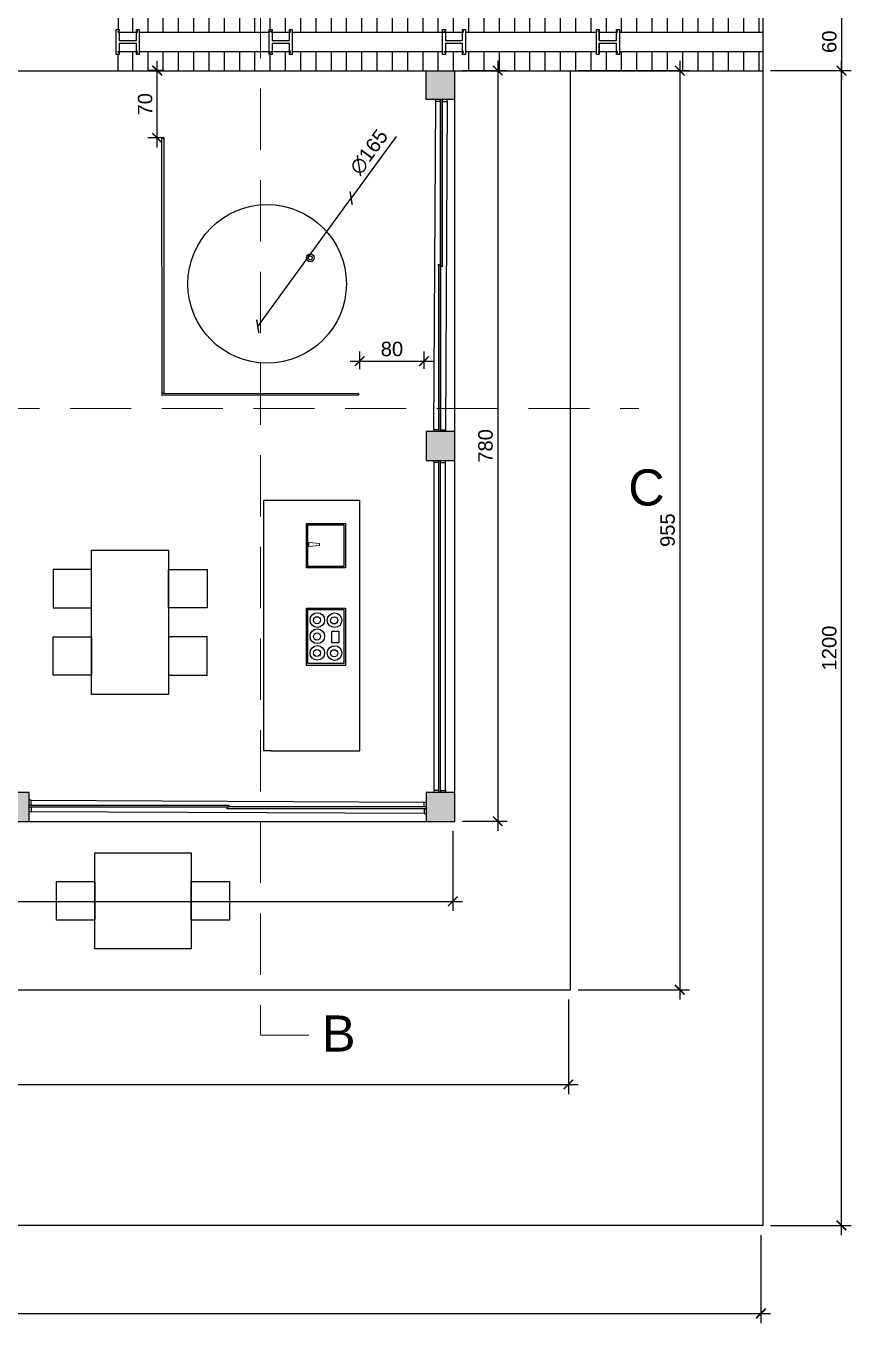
# Model space of a CAD drawing. Header units: centimetres. Extents: x -3096 to 17897, y -3131 to 15798.
# Drawn here: x 3229 to 4086, y 3217 to 4565 of the extents above; entities that cross this region are included whole.
import ezdxf

# ---------------------------------------------------------------- set-up
doc = ezdxf.new("R2010")
doc.units = ezdxf.units.CM
doc.linetypes.add('DASHED2', pattern=[9.525, 6.35, -3.175])
doc.layers.add('A-ANNO SYMB', color=3, linetype='Continuous', lineweight=13)
for name, color, linetype in [('arredi', 1, 'Continuous'), ('IF-FURN', 3, 'Continuous'), ('piu', 6, 'Continuous'), ('Riempimenti', 4, 'Continuous'), ('vetri', 2, 'Continuous')]:
    doc.layers.add(name, color=color, linetype=linetype)
doc.styles.get("Standard").update_dxf_attribs({"font": 'Arial.ttf'})
doc.dimstyles.new('1_100', dxfattribs={"dimtxt": 15, "dimasz": 10, "dimexe": 10, "dimexo": 10, "dimgap": 5, "dimtad": 2, "dimdec": 0, "dimtxsty": 'Standard', "dimblk": 'ARCHTICK', "dimcen": 2.5, "dimdle": 10, "dimadec": 0, "dimazin": 0, "dimtfac": 1, "dimtdec": 0, "dimtmove": 0, "dimatfit": 3, "dimldrblk": 'ARCHTICK', "dimfxl": 1, "dimarcsym": 0})

# ---------------------------------------------------------------- blocks, each defined once
blk = doc.blocks.new('_ArchTick')
at = {"color": 0, "linetype": 'ByBlock', "const_width": 0.15}
blk.add_lwpolyline([(-0.5, -0.5), (0.5, 0.5)], dxfattribs=at)
blk = doc.blocks.new('*D87')
at = {"layer": 'A-ANNO SYMB', "color": 0, "lineweight": -2, "transparency": 16777216}
for p, q in [((1992.4, 3308.4), (1992.4, 3217)), ((3992.4, 3308.4), (3992.4, 3217)), ((1982.4, 3227), (4002.4, 3227))]:
    blk.add_line(p, q, dxfattribs=at)
at = {"layer": 'Defpoints', "color": 0, "transparency": 16777216}
for p in [(1992.4, 3318.4), (3992.4, 3318.4), (3992.4, 3227)]:
    blk.add_point(p, dxfattribs=at)
at = {"layer": 'A-ANNO SYMB', "color": 0, "lineweight": -2, "transparency": 16777216, "xscale": 10, "yscale": 10, "zscale": 10, "rotation": 180}
blk.add_blockref('_ArchTick', (1992.4, 3227), dxfattribs=at)
at = {"layer": 'A-ANNO SYMB', "color": 0, "lineweight": -2, "transparency": 16777216, "xscale": 10, "yscale": 10, "zscale": 10}
blk.add_blockref('_ArchTick', (3992.4, 3227), dxfattribs=at)
at = {"layer": 'A-ANNO SYMB', "color": 0, "transparency": 16777216, "insert": (2992.4, 3239.6), "char_height": 15, "attachment_point": 5}
blk.add_mtext('2000', dxfattribs=at)
blk = doc.blocks.new('*D91')
at = {"layer": 'A-ANNO SYMB', "color": 0, "lineweight": -2, "transparency": 16777216}
for p, q in [((4002.4, 4518.4), (4086.1, 4518.4)), ((4076.1, 3308.4), (4076.1, 4528.4)), ((4002.4, 3318.4), (4086.1, 3318.4))]:
    blk.add_line(p, q, dxfattribs=at)
at = {"layer": 'Defpoints', "color": 0, "transparency": 16777216}
for p in [(3992.4, 4518.4), (4076.1, 4518.4), (3992.4, 3318.4)]:
    blk.add_point(p, dxfattribs=at)
at = {"layer": 'A-ANNO SYMB', "color": 0, "lineweight": -2, "transparency": 16777216, "xscale": 10, "yscale": 10, "zscale": 10}
for p, rotation in [((4076.1, 4518.4), 90), ((4076.1, 3318.4), 270)]:
    blk.add_blockref('_ArchTick', p, dxfattribs=dict(at, rotation=rotation))
at = {"layer": 'A-ANNO SYMB', "color": 0, "transparency": 16777216, "insert": (4063.5, 3918.4), "char_height": 15, "attachment_point": 5, "rotation": 90}
blk.add_mtext('1200', dxfattribs=at)
blk = doc.blocks.new('*D92')
at = {"layer": 'A-ANNO SYMB', "color": 0, "lineweight": -2, "transparency": 16777216}
for p, q in [((4076.1, 4588.4), (4076.1, 4508.4)), ((4002.4, 4578.4), (4086.1, 4578.4)), ((4002.4, 4518.4), (4086.1, 4518.4))]:
    blk.add_line(p, q, dxfattribs=at)
at = {"layer": 'Defpoints', "color": 0, "transparency": 16777216}
for p in [(3992.4, 4578.4), (3992.4, 4518.4), (4076.1, 4518.4)]:
    blk.add_point(p, dxfattribs=at)
at = {"layer": 'A-ANNO SYMB', "color": 0, "lineweight": -2, "transparency": 16777216, "xscale": 10, "yscale": 10, "zscale": 10}
for p, rotation in [((4076.1, 4578.4), 90), ((4076.1, 4518.4), 270)]:
    blk.add_blockref('_ArchTick', p, dxfattribs=dict(at, rotation=rotation))
at = {"layer": 'A-ANNO SYMB', "color": 0, "transparency": 16777216, "insert": (4063.5, 4548.4), "char_height": 15, "attachment_point": 5, "rotation": 90}
blk.add_mtext('60', dxfattribs=at)
blk = doc.blocks.new('*D93')
at = {"layer": 'A-ANNO SYMB', "color": 0, "lineweight": -2, "transparency": 16777216}
for p, q in [((2192.4, 3553.3), (2192.4, 3454.9)), ((3792.4, 3553.3), (3792.4, 3454.9)), ((2182.4, 3464.9), (3802.4, 3464.9))]:
    blk.add_line(p, q, dxfattribs=at)
at = {"layer": 'Defpoints', "color": 0, "transparency": 16777216}
for p in [(2192.4, 3563.3), (3792.4, 3563.3), (3792.4, 3464.9)]:
    blk.add_point(p, dxfattribs=at)
at = {"layer": 'A-ANNO SYMB', "color": 0, "lineweight": -2, "transparency": 16777216, "xscale": 10, "yscale": 10, "zscale": 10, "rotation": 180}
blk.add_blockref('_ArchTick', (2192.4, 3464.9), dxfattribs=at)
at = {"layer": 'A-ANNO SYMB', "color": 0, "lineweight": -2, "transparency": 16777216, "xscale": 10, "yscale": 10, "zscale": 10}
blk.add_blockref('_ArchTick', (3792.4, 3464.9), dxfattribs=at)
at = {"layer": 'A-ANNO SYMB', "color": 0, "transparency": 16777216, "insert": (2992.4, 3477.5), "char_height": 15, "attachment_point": 5}
blk.add_mtext('1600', dxfattribs=at)
blk = doc.blocks.new('*D95')
at = {"layer": 'A-ANNO SYMB', "color": 0, "lineweight": -2, "transparency": 16777216}
for p, q in [((3802.4, 4518.4), (3918.1, 4518.4)), ((3908.1, 4528.4), (3908.1, 3553.3)), ((3802.4, 3563.3), (3918.1, 3563.3))]:
    blk.add_line(p, q, dxfattribs=at)
at = {"layer": 'Defpoints', "color": 0, "transparency": 16777216}
for p in [(3792.4, 4518.4), (3792.4, 3563.3), (3908.1, 3563.3)]:
    blk.add_point(p, dxfattribs=at)
at = {"layer": 'A-ANNO SYMB', "color": 0, "lineweight": -2, "transparency": 16777216, "xscale": 10, "yscale": 10, "zscale": 10}
for p, rotation in [((3908.1, 4518.4), 90), ((3908.1, 3563.3), 270)]:
    blk.add_blockref('_ArchTick', p, dxfattribs=dict(at, rotation=rotation))
at = {"layer": 'A-ANNO SYMB', "color": 0, "transparency": 16777216, "insert": (3895.5, 4040.9), "char_height": 15, "attachment_point": 5, "rotation": 90}
blk.add_mtext('955', dxfattribs=at)
blk = doc.blocks.new('*D96')
at = {"layer": 'A-ANNO SYMB', "color": 0, "lineweight": -2, "transparency": 16777216}
for p, q in [((2312.4, 3728.4), (2312.4, 3645.2)), ((3672.4, 3728.4), (3672.4, 3645.2)), ((2302.4, 3655.2), (3682.4, 3655.2))]:
    blk.add_line(p, q, dxfattribs=at)
at = {"layer": 'Defpoints', "color": 0, "transparency": 16777216}
for p in [(2312.4, 3738.4), (3672.4, 3738.4), (3672.4, 3655.2)]:
    blk.add_point(p, dxfattribs=at)
at = {"layer": 'A-ANNO SYMB', "color": 0, "lineweight": -2, "transparency": 16777216, "xscale": 10, "yscale": 10, "zscale": 10, "rotation": 180}
blk.add_blockref('_ArchTick', (2312.4, 3655.2), dxfattribs=at)
at = {"layer": 'A-ANNO SYMB', "color": 0, "lineweight": -2, "transparency": 16777216, "xscale": 10, "yscale": 10, "zscale": 10}
blk.add_blockref('_ArchTick', (3672.4, 3655.2), dxfattribs=at)
at = {"layer": 'A-ANNO SYMB', "color": 0, "transparency": 16777216, "insert": (2992.4, 3667.8), "char_height": 15, "attachment_point": 5}
blk.add_mtext('1360', dxfattribs=at)
blk = doc.blocks.new('*D98')
at = {"layer": 'A-ANNO SYMB', "color": 0, "lineweight": -2, "transparency": 16777216}
for p, q in [((3682.4, 4518.4), (3728.9, 4518.4)), ((3718.9, 4528.4), (3718.9, 3728.4)), ((3682.4, 3738.4), (3728.9, 3738.4))]:
    blk.add_line(p, q, dxfattribs=at)
at = {"layer": 'Defpoints', "color": 0, "transparency": 16777216}
for p in [(3672.4, 4518.4), (3672.4, 3738.4), (3718.9, 3738.4)]:
    blk.add_point(p, dxfattribs=at)
at = {"layer": 'A-ANNO SYMB', "color": 0, "lineweight": -2, "transparency": 16777216, "xscale": 10, "yscale": 10, "zscale": 10}
for p, rotation in [((3718.9, 4518.4), 90), ((3718.9, 3738.4), 270)]:
    blk.add_blockref('_ArchTick', p, dxfattribs=dict(at, rotation=rotation))
at = {"layer": 'A-ANNO SYMB', "color": 0, "transparency": 16777216, "insert": (3706.3, 4128.4), "char_height": 15, "attachment_point": 5, "rotation": 90}
blk.add_mtext('780', dxfattribs=at)
blk = doc.blocks.new('*D110')
at = {"layer": 'A-ANNO SYMB', "color": 0, "lineweight": -2, "transparency": 16777216}
for p in [(3613.3, 4450), (3469.6, 4252.6)]:
    blk.add_line(p, (3566.6, 4385.9), dxfattribs=at)
at = {"layer": 'Defpoints', "color": 0, "transparency": 16777216}
for p in [(3566.6, 4385.9), (3469.6, 4252.6)]:
    blk.add_point(p, dxfattribs=at)
at = {"layer": 'A-ANNO SYMB', "color": 0, "lineweight": -2, "transparency": 16777216, "xscale": 10, "yscale": 10, "zscale": 10}
for p, rotation in [((3566.6, 4385.9), 233.9337400429215), ((3469.6, 4252.6), 53.93374004292151)]:
    blk.add_blockref('_ArchTick', p, dxfattribs=dict(at, rotation=rotation))
at = {"layer": 'A-ANNO SYMB', "color": 0, "transparency": 16777216, "insert": (3585.2, 4433.8), "char_height": 15, "attachment_point": 5, "rotation": 53.9337}
blk.add_mtext('∅165', dxfattribs=at)
blk = doc.blocks.new('*D111')
at = {"layer": 'A-ANNO SYMB', "color": 0, "lineweight": -2, "transparency": 16777216}
for p, q in [((3372.4, 4518.4), (3355.2, 4518.4)), ((3365.2, 4438.4), (3365.2, 4528.4)), ((3372.4, 4448.4), (3355.2, 4448.4))]:
    blk.add_line(p, q, dxfattribs=at)
at = {"layer": 'Defpoints', "color": 0, "transparency": 16777216}
for p in [(3365.2, 4518.4), (3382.4, 4518.4), (3382.4, 4448.4)]:
    blk.add_point(p, dxfattribs=at)
at = {"layer": 'A-ANNO SYMB', "color": 0, "lineweight": -2, "transparency": 16777216, "xscale": 10, "yscale": 10, "zscale": 10}
for p, rotation in [((3365.2, 4518.4), 90), ((3365.2, 4448.4), 270)]:
    blk.add_blockref('_ArchTick', p, dxfattribs=dict(at, rotation=rotation))
at = {"layer": 'A-ANNO SYMB', "color": 0, "transparency": 16777216, "insert": (3352.6, 4483.4), "char_height": 15, "attachment_point": 5, "rotation": 90}
blk.add_mtext('70', dxfattribs=at)
blk = doc.blocks.new('*D112')
at = {"layer": 'A-ANNO SYMB', "color": 0, "lineweight": -2, "transparency": 16777216}
for p, q in [((3575.6, 4208.3), (3575.6, 4226.5)), ((3642.4, 4208.4), (3642.4, 4226.5)), ((3565.6, 4216.5), (3652.4, 4216.5))]:
    blk.add_line(p, q, dxfattribs=at)
at = {"layer": 'Defpoints', "color": 0, "transparency": 16777216}
for p in [(3642.4, 4216.5), (3575.6, 4198.3), (3642.4, 4198.4)]:
    blk.add_point(p, dxfattribs=at)
at = {"layer": 'A-ANNO SYMB', "color": 0, "lineweight": -2, "transparency": 16777216, "xscale": 10, "yscale": 10, "zscale": 10, "rotation": 180}
blk.add_blockref('_ArchTick', (3575.6, 4216.5), dxfattribs=at)
at = {"layer": 'A-ANNO SYMB', "color": 0, "lineweight": -2, "transparency": 16777216, "xscale": 10, "yscale": 10, "zscale": 10}
blk.add_blockref('_ArchTick', (3642.4, 4216.5), dxfattribs=at)
at = {"layer": 'A-ANNO SYMB', "color": 0, "transparency": 16777216, "insert": (3609, 4229.1), "char_height": 15, "attachment_point": 5}
blk.add_mtext('80', dxfattribs=at)

msp = doc.modelspace()

# ---------------------------------------------------------------- hatches: boundary and pattern name
at = {"layer": 'Riempimenti', "transparency": 33554508}
h = msp.add_hatch(dxfattribs=at)
h.set_pattern_fill('LINE', color=256, scale=5, angle=90)
h.set_pattern_definition([(90, (-9.95, -2e-05), (-15.875, 1e-15), [])])
h.paths.add_polyline_path([(3224.5, 4578.3), (1994.5, 4578.3), (1994.5, 4558.3), (3224.5, 4558.3)])
h.paths.add_polyline_path([(3224.5, 4538.3), (1994.5, 4538.3), (1994.5, 4518.3), (3224.5, 4518.3)])
h.paths.add_polyline_path([(3994.5, 4578.3), (3324.5, 4578.3), (3324.5, 4558.3), (3994.5, 4558.3)])
h.paths.add_polyline_path([(3994.5, 4538.3), (3324.5, 4538.3), (3324.5, 4518.3), (3994.5, 4518.3)])
at = {"layer": 'Riempimenti', "transparency": 33554462}
h = msp.add_hatch(color=256, dxfattribs=at)
h.dxf.hatch_style = 1
h.set_gradient(color1=(91, 91, 91), color2=(91, 91, 91), tint=1)
h.paths.add_polyline_path([(3674.5, 4518.3), (3644.5, 4518.3), (3644.5, 4488.3), (3674.5, 4488.3)])
h = msp.add_hatch(color=256, dxfattribs=at)
h.dxf.hatch_style = 1
h.set_gradient(color1=(91, 91, 91), color2=(91, 91, 91), tint=1)
h.paths.add_polyline_path([(3674.5, 4143.3), (3644.5, 4143.3), (3644.5, 4113.3), (3674.5, 4113.3)])
h = msp.add_hatch(color=256, dxfattribs=at)
h.dxf.hatch_style = 1
h.set_gradient(color1=(91, 91, 91), color2=(91, 91, 91), tint=1)
h.paths.add_polyline_path([(3232, 3768.3), (3202, 3768.3), (3202, 3738.3), (3232, 3738.3)])
h = msp.add_hatch(color=256, dxfattribs=at)
h.dxf.hatch_style = 1
h.set_gradient(color1=(91, 91, 91), color2=(91, 91, 91), tint=1)
h.paths.add_polyline_path([(3674.5, 3768.3), (3644.5, 3768.3), (3644.5, 3738.3), (3674.5, 3738.3)])

# ---------------------------------------------------------------- linework, layer by layer
for p, q in [((3324.5, 4578.3), (3324.5, 4561.3)), ((3324.5, 4558.3), (3343.5, 4558.3)), ((3325.5, 4558.3), (3325.5, 4549.8)), ((3346.5, 4558.3), (3481.5, 4558.3)), ((3484.5, 4558.3), (3484.5, 4549.8)), ((3484.5, 4558.3), (3502.5, 4558.3)), ((3505.5, 4558.3), (3682.5, 4558.3)), ((3664.5, 4558.3), (3664.5, 4549.8)), ((3685.5, 4558.3), (3821.5, 4558.3)), ((3824.5, 4558.3), (3824.5, 4549.8)), ((3824.5, 4558.3), (3842.5, 4558.3)), ((3824.5, 4549.8), (3824.5, 4558.3)), ((3824.5, 4549.8), (3824.5, 4558.3)), ((3845.5, 4558.3), (3994.5, 4558.3)), ((3325.5, 4549.8), (3343.5, 4549.8)), ((3325.5, 4546.8), (3343.5, 4546.8)), ((3325.5, 4546.8), (3325.5, 4538.3)), ((3484.5, 4549.8), (3502.5, 4549.8)), ((3484.5, 4546.8), (3502.5, 4546.8)), ((3484.5, 4546.8), (3484.5, 4538.3)), ((3664.5, 4549.8), (3682.5, 4549.8)), ((3664.5, 4546.8), (3682.5, 4546.8)), ((3664.5, 4546.8), (3664.5, 4538.3)), ((3824.5, 4549.8), (3842.5, 4549.8)), ((3824.5, 4538.3), (3824.5, 4546.8)), ((3824.5, 4538.3), (3824.5, 4546.8)), ((3824.5, 4546.8), (3842.5, 4546.8)), ((3824.5, 4546.8), (3824.5, 4538.3)), ((3324.5, 4538.3), (3343.5, 4538.3)), ((3324.5, 4518.3), (3324.5, 4535.3)), ((3324.5, 4518.3), (3324.5, 4535.3)), ((3346.5, 4538.3), (3481.5, 4538.3)), ((3484.5, 4538.3), (3502.5, 4538.3)), ((3505.5, 4538.3), (3661.5, 4538.3)), ((3664.5, 4538.3), (3682.5, 4538.3)), ((3685.5, 4538.3), (3821.5, 4538.3)), ((3824.5, 4538.3), (3842.5, 4538.3)), ((3845.5, 4538.3), (3994.5, 4538.3)), ((3644.5, 4488.3), (3644.5, 4518.3)), ((3674.5, 4488.3), (3644.5, 4488.3))]:
    msp.add_line(p, q)
for points in [[(3322.5, 4535.3), (3322.5, 4561.3), (3325.5, 4561.3), (3325.5, 4559.3)], [(3325.5, 4558.3), (3324.5, 4558.3), (3324.5, 4559.3), (3325.5, 4559.3)], [(3343.5, 4559.3), (3343.5, 4561.3), (3346.5, 4561.3), (3346.5, 4535.3), (3343.5, 4535.3)], [(3343.5, 4558.3), (3344.5, 4558.3), (3344.5, 4559.3), (3343.5, 4559.3)], [(3343.5, 4549.8), (3343.5, 4558.3)], [(3481.5, 4535.3), (3481.5, 4561.3), (3484.5, 4561.3), (3484.5, 4559.3)], [(3484.5, 4558.3), (3483.5, 4558.3), (3483.5, 4559.3), (3484.5, 4559.3)], [(3484.5, 4558.3), (3484.5, 4549.8)], [(3502.5, 4559.3), (3502.5, 4561.3), (3505.5, 4561.3), (3505.5, 4535.3), (3502.5, 4535.3)], [(3502.5, 4558.3), (3503.5, 4558.3), (3503.5, 4559.3), (3502.5, 4559.3)], [(3502.5, 4549.8), (3502.5, 4558.3)], [(3661.5, 4535.3), (3661.5, 4561.3), (3664.5, 4561.3), (3664.5, 4559.3)], [(3664.5, 4558.3), (3663.5, 4558.3), (3663.5, 4559.3), (3664.5, 4559.3)], [(3682.5, 4559.3), (3682.5, 4561.3), (3685.5, 4561.3), (3685.5, 4535.3), (3682.5, 4535.3)], [(3682.5, 4558.3), (3683.5, 4558.3), (3683.5, 4559.3), (3682.5, 4559.3)], [(3682.5, 4549.8), (3682.5, 4558.3)], [(3821.5, 4535.3), (3821.5, 4561.3), (3824.5, 4561.3), (3824.5, 4559.3)], [(3824.5, 4558.3), (3823.5, 4558.3), (3823.5, 4559.3), (3824.5, 4559.3)], [(3842.5, 4559.3), (3842.5, 4561.3), (3845.5, 4561.3), (3845.5, 4535.3), (3842.5, 4535.3)], [(3842.5, 4558.3), (3843.5, 4558.3), (3843.5, 4559.3), (3842.5, 4559.3)], [(3842.5, 4549.8), (3842.5, 4558.3)], [(3343.5, 4538.3), (3343.5, 4546.8)], [(3484.5, 4546.8), (3484.5, 4538.3)], [(3502.5, 4538.3), (3502.5, 4546.8)], [(3682.5, 4538.3), (3682.5, 4546.8)], [(3842.5, 4538.3), (3842.5, 4546.8)], [(3325.5, 4537.3), (3325.5, 4535.3), (3322.5, 4535.3)], [(3325.5, 4537.3), (3324.5, 4537.3), (3324.5, 4538.3), (3325.5, 4538.3)], [(3343.5, 4537.3), (3344.5, 4537.3), (3344.5, 4538.3), (3343.5, 4538.3)], [(3343.5, 4535.3), (3343.5, 4537.3)], [(3484.5, 4537.3), (3484.5, 4535.3), (3481.5, 4535.3)], [(3484.5, 4537.3), (3483.5, 4537.3), (3483.5, 4538.3), (3484.5, 4538.3)], [(3502.5, 4537.3), (3503.5, 4537.3), (3503.5, 4538.3), (3502.5, 4538.3)], [(3502.5, 4535.3), (3502.5, 4537.3)], [(3664.5, 4537.3), (3664.5, 4535.3), (3661.5, 4535.3)], [(3664.5, 4537.3), (3663.5, 4537.3), (3663.5, 4538.3), (3664.5, 4538.3)], [(3682.5, 4537.3), (3683.5, 4537.3), (3683.5, 4538.3), (3682.5, 4538.3)], [(3682.5, 4535.3), (3682.5, 4537.3)], [(3824.5, 4537.3), (3824.5, 4535.3), (3821.5, 4535.3)], [(3824.5, 4537.3), (3823.5, 4537.3), (3823.5, 4538.3), (3824.5, 4538.3)], [(3842.5, 4537.3), (3843.5, 4537.3), (3843.5, 4538.3), (3842.5, 4538.3)], [(3842.5, 4535.3), (3842.5, 4537.3)]]:
    msp.add_lwpolyline(points)
for points in [[(3674.5, 4143.3), (3644.5, 4143.3), (3644.5, 4113.3), (3674.5, 4113.3)], [(3232, 3768.3), (3202, 3768.3), (3202, 3738.3), (3232, 3738.3)], [(3674.5, 3768.3), (3644.5, 3768.3), (3644.5, 3738.3), (3674.5, 3738.3)]]:
    msp.add_lwpolyline(points, close=True)
at = {"layer": 'A-ANNO SYMB', "linetype": 'DASHED2', "ltscale": 10}
for p, q in [((3472.5, 5261.7), (3472.5, 3516.3)), ((2131.6, 4167.3), (3865.7, 4167.3))]:
    msp.add_line(p, q, dxfattribs=at)
at = {"layer": 'A-ANNO SYMB'}
msp.add_line((3472.5, 3516.3), (3522.5, 3516.3), dxfattribs=at)
at = {"layer": 'arredi'}
for p, q in [((3535.6, 4071.6), (3475.6, 4071.6)), ((3475.6, 4071.6), (3475.6, 3871.6)), ((3555.6, 4071.6), (3535.6, 4071.6)), ((3575.6, 4071.6), (3555.6, 4071.6)), ((3575.6, 3871.6), (3575.6, 4071.6)), ((3475.6, 3871.6), (3475.6, 3811.6)), ((3575.6, 3811.6), (3575.6, 3871.6)), ((3483.6, 3811.6), (3475.6, 3811.6)), ((3483.5, 3811.6), (3535.6, 3811.6)), ((3535.6, 3811.6), (3575.6, 3811.6))]:
    msp.add_line(p, q, dxfattribs=at)
for points in [[(3520.1, 4047.9), (3560.7, 4047.9), (3560.7, 4001.7), (3520.1, 4001.7)], [(3521.6, 4046.3), (3559.2, 4046.3), (3559.2, 4003.2), (3521.6, 4003.2)], [(3520.2, 3960), (3560.8, 3960), (3560.8, 3900.4), (3520.2, 3900.4)], [(3521.7, 3958.5), (3559.2, 3958.5), (3559.2, 3902.3), (3521.7, 3902.3)], [(3546.7, 3936), (3553.9, 3936), (3553.9, 3923.8), (3546.7, 3923.8)]]:
    msp.add_lwpolyline(points, close=True, dxfattribs=at)
for points in [[(3376.9, 4020.1), (3376.9, 3870.1), (3296.9, 3870.1), (3296.9, 4020.1), (3376.9, 4020.1)], [(3256.9, 4000.1), (3256.9, 3960.1), (3296.9, 3960.1), (3296.9, 4000.1), (3256.9, 4000.1)], [(3416.9, 4000.1), (3416.9, 3960.1), (3376.9, 3960.1), (3376.9, 4000.1), (3416.9, 4000.1)], [(3296.9, 3930.1), (3296.9, 3890.1), (3256.9, 3890.1), (3256.9, 3930.1), (3296.9, 3930.1)], [(3376.9, 3930.1), (3376.9, 3890.1), (3416.9, 3890.1), (3416.9, 3930.1), (3376.9, 3930.1)], [(3300.3, 3705.7), (3400.3, 3705.7), (3400.3, 3605.7), (3300.3, 3605.7), (3300.3, 3705.7)], [(3300.3, 3635.7), (3260.3, 3635.7), (3260.3, 3675.7), (3300.3, 3675.7), (3300.3, 3635.7)], [(3440.3, 3635.7), (3400.3, 3635.7), (3400.3, 3675.7), (3440.3, 3675.7), (3440.3, 3635.7)]]:
    msp.add_lwpolyline(points, dxfattribs=at)
at = {"layer": 'arredi', "lineweight": 5}
msp.add_lwpolyline([(3533.6, 4024.9), (3533.6, 4027), (3522.5, 4028), (3522.5, 4023.9)], close=True, dxfattribs=at)
at = {"layer": 'arredi'}
for centre, radius in [((3479.3, 4296.8), 82.4), ((3531.5, 3947.5), 7.6), ((3531.1, 3947.3), 3.7), ((3549.4, 3947.3), 7.6), ((3549, 3947.1), 3.7), ((3531.5, 3930.6), 7.6), ((3531.1, 3930.4), 3.7), ((3531.5, 3913.4), 7.6), ((3531.1, 3913.2), 3.7), ((3549.4, 3913.2), 7.6), ((3549, 3913), 3.7)]:
    msp.add_circle(centre, radius, dxfattribs=at)
at = {"layer": 'IF-FURN'}
for p, q in [((3475.6, 3869.6), (3475.6, 3868.6)), ((3475.6, 3859.8), (3475.6, 3860.8))]:
    msp.add_line(p, q, dxfattribs=at)
at = {"layer": 'IF-FURN', "linetype": 'Continuous'}
for radius in [4, 2]:
    msp.add_circle((3524.2, 4323.9), radius, dxfattribs=at)
at = {"layer": 'piu'}
for p, q in [((3994.5, 5318.3), (3994.5, 3318.3)), ((1994.5, 4518.3), (3994.5, 4518.3)), ((3794.5, 3563.3), (3794.5, 4518.3)), ((2194.5, 3563.3), (3794.5, 3563.3)), ((3994.5, 3318.3), (1994.5, 3318.3))]:
    msp.add_line(p, q, dxfattribs=at)
msp.add_lwpolyline([(2314.5, 4518.3), (2314.5, 3738.3), (3674.5, 3738.3), (3674.5, 4518.3)], dxfattribs=at)
at = {"layer": 'vetri'}
for p, q in [((3652.5, 4145.3), (3654.5, 4486.3)), ((3654.5, 4486.3), (3654.5, 4488.3)), ((3659.5, 4486.3), (3654.5, 4486.3)), ((3659.5, 4488.3), (3659.5, 4143.3)), ((3659.5, 4143.3), (3659.5, 4488.3)), ((3661.5, 4315.8), (3661.5, 4488.3)), ((3661.5, 4486.3), (3666.5, 4486.3)), ((3666.5, 4486.3), (3664.5, 4145.3)), ((3666.5, 4486.3), (3666.5, 4488.3)), ((3657.5, 4315.8), (3657.5, 4316.8)), ((3657.5, 4316.8), (3659.5, 4316.8)), ((3657.5, 4315.8), (3657.5, 4143.3)), ((3659.5, 4145.3), (3659.5, 4323.3)), ((3661.5, 4314.8), (3659.5, 4314.8)), ((3661.5, 4315.8), (3661.5, 4314.8)), ((3657.5, 4145.3), (3652.5, 4145.3)), ((3652.5, 4145.3), (3652.5, 4143.3)), ((3659.5, 4145.3), (3659.5, 4143.3)), ((3659.5, 4145.3), (3664.5, 4145.3)), ((3664.5, 4145.3), (3664.5, 4143.3)), ((3652.5, 4111.3), (3652.5, 4113.3)), ((3657.5, 4111.3), (3652.5, 4111.3)), ((3652.5, 4111.3), (3652.5, 3768.3)), ((3657.5, 4113.3), (3657.5, 3768.3)), ((3659.5, 3768.3), (3659.5, 4113.3)), ((3659.5, 4111.3), (3664.5, 4111.3)), ((3664.5, 4111.3), (3664.5, 4113.3)), ((3664.5, 3770.3), (3664.5, 4111.3)), ((3659.5, 3770.3), (3659.5, 3948.3)), ((3657.5, 3770.3), (3652.5, 3770.3)), ((3652.5, 3770.3), (3652.5, 3768.3)), ((3659.5, 3770.3), (3659.5, 3768.3)), ((3659.5, 3770.3), (3664.5, 3770.3)), ((3664.5, 3770.3), (3664.5, 3768.3)), ((3234, 3760.3), (3232, 3760.3)), ((3234, 3755.3), (3232, 3755.3)), ((3232, 3753.3), (3438.7, 3753.3)), ((3234, 3748.3), (3232, 3748.3)), ((3642.5, 3746.3), (3232, 3748.3)), ((3234, 3755.3), (3234, 3760.3)), ((3234, 3760.3), (3642.5, 3758.3)), ((3234, 3755.3), (3439.7, 3755.3)), ((3234, 3753.3), (3234, 3748.3)), ((3437.7, 3751.3), (3437.7, 3753.3)), ((3643.5, 3751.3), (3437.7, 3751.3)), ((3644.5, 3753.3), (3438.7, 3753.3)), ((3439.7, 3755.3), (3439.7, 3753.3)), ((3642.5, 3753.3), (3642.5, 3758.3)), ((3642.5, 3758.3), (3644.5, 3758.3)), ((3642.5, 3751.3), (3642.5, 3746.3)), ((3643.5, 3751.3), (3644.5, 3751.3)), ((3642.5, 3746.3), (3644.5, 3746.3))]:
    msp.add_line(p, q, dxfattribs=at)
for points in [[(3370.1, 4182.9), (3369.9, 4448.3), (3371.9, 4448.3), (3372.1, 4182.9), (3370.1, 4182.9)], [(3372.1, 4182.9), (3574.4, 4183), (3574.4, 4181), (3370.1, 4180.9), (3370.1, 4182.9)]]:
    msp.add_lwpolyline(points, dxfattribs=at)

# ---------------------------------------------------------------- texts
at = {"layer": 'A-ANNO SYMB', "char_height": 37.5, "attachment_point": 1}
for s, insert in [('C', (3854.6, 4104)), ('B', (3536.3, 3536.6))]:
    msp.add_mtext_dynamic_manual_height_columns(s, width=44.025, gutter_width=12.5, heights=[0], dxfattribs=dict(at, insert=insert))

# ---------------------------------------------------------------- dimensions: what is measured, and where the dimension line sits
at = {"layer": 'A-ANNO SYMB'}
for base, p1, p2, picture, middle in [((4076.1, 4518.4), (3992.4, 4578.4), (3992.4, 4518.4), '*D92', (4063.5, 4548.4)), ((3718.9, 3738.4), (3672.4, 4518.4), (3672.4, 3738.4), '*D98', (3706.3, 4128.4)), ((3908.1, 3563.3), (3792.4, 4518.4), (3792.4, 3563.3), '*D95', (3895.5, 4040.9)), ((4076.1, 4518.4), (3992.4, 3318.4), (3992.4, 4518.4), '*D91', (4063.5, 3918.4))]:
    dim = msp.add_linear_dim(base=base, p1=p1, p2=p2, angle=90, dimstyle='1_100', override={"dimtad": 1}, dxfattribs=at)
    dim.commit()
    dim.dimension.update_dxf_attribs({"geometry": picture, "text_midpoint": middle})
dim = msp.add_linear_dim(base=(3365.2, 4518.4), p1=(3382.4, 4448.4), p2=(3382.4, 4518.4), angle=90, dimstyle='1_100', dxfattribs=at)
dim.commit()
dim.dimension.update_dxf_attribs({"geometry": '*D111', "text_midpoint": (3352.6, 4483.4)})
dim = msp.add_diameter_dim_2p(p1=(3469.6, 4252.6), p2=(3566.6, 4385.9), dimstyle='1_100', dxfattribs=at)
dim.commit()
dim.dimension.update_dxf_attribs({"geometry": '*D110', "text_midpoint": (3585.2, 4433.8)})
dim = msp.add_linear_dim(base=(3642.4, 4216.5), p1=(3575.6, 4198.3), p2=(3642.4, 4198.4), text='80', dimstyle='1_100', dxfattribs=at)
dim.commit()
dim.dimension.update_dxf_attribs({"geometry": '*D112', "text_midpoint": (3609, 4229.1)})
dim = msp.add_aligned_dim(p1=(2312.4, 3738.4), p2=(3672.4, 3738.4), distance=-83.2, dimstyle='1_100', override={"dimtad": 1}, dxfattribs=at)
dim.commit()
dim.dimension.update_dxf_attribs({"geometry": '*D96', "text_midpoint": (2992.4, 3667.8)})
dim = msp.add_linear_dim(base=(3792.4, 3464.9), p1=(2192.4, 3563.3), p2=(3792.4, 3563.3), dimstyle='1_100', override={"dimtad": 1}, dxfattribs=at)
dim.commit()
dim.dimension.update_dxf_attribs({"geometry": '*D93', "text_midpoint": (2992.4, 3477.5)})
dim = msp.add_linear_dim(base=(3992.4, 3227), p1=(1992.4, 3318.4), p2=(3992.4, 3318.4), dimstyle='1_100', override={"dimtad": 1}, dxfattribs=at)
dim.commit()
dim.dimension.update_dxf_attribs({"geometry": '*D87', "text_midpoint": (2992.4, 3227), "dimtype": 160})

doc.saveas('drawing.dxf')
